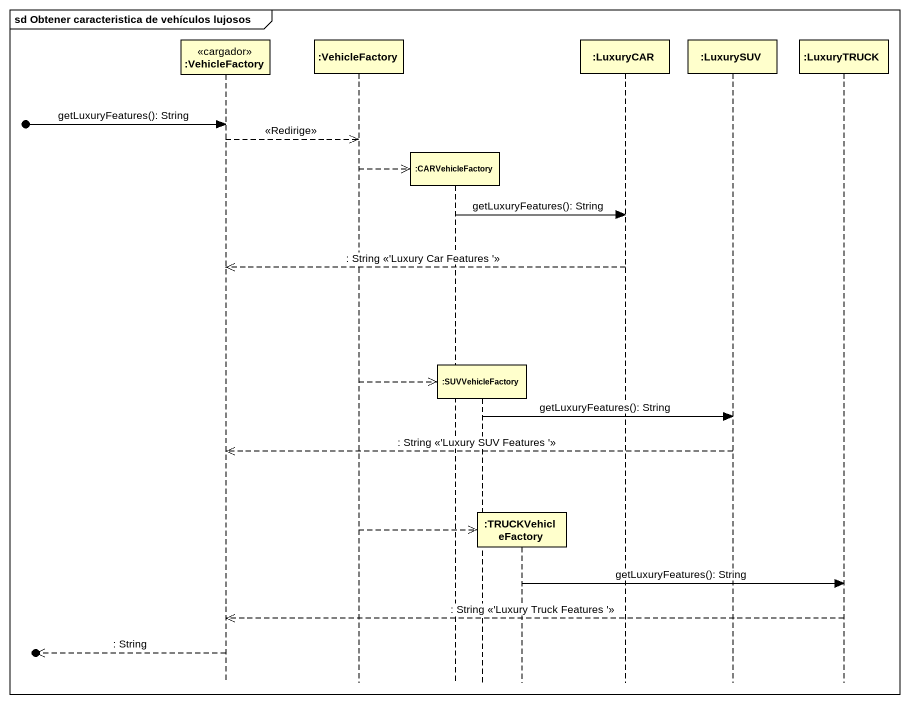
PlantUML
@startuml
mainframe sd Obtener caracteristica de vehículos lujosos
hide footbox
participant ":VehicleFactory" as VehicleFactory <<cargador>>
participant ":VehicleFactory" as VehicleFactory_2
participant ":CARVehicleFactory" as CARVehicleFactory
participant ":SUVVehicleFactory" as SUVVehicleFactory
participant ":TRUCKVehicleFactory" as TRUCKVehicleFactory
participant ":LuxuryCAR" as LuxuryCAR
participant ":LuxurySUV" as LuxurySUV
participant ":LuxuryTRUCK" as LuxuryTRUCK

[o-> VehicleFactory : getLuxuryFeatures(): String
VehicleFactory -->> VehicleFactory_2 : <<Redirige>>
VehicleFactory_2 -->> CARVehicleFactory **
CARVehicleFactory -> LuxuryCAR : getLuxuryFeatures(): String
LuxuryCAR -->> VehicleFactory : : String <<'Luxury Car Features '>>
VehicleFactory_2 -->> SUVVehicleFactory **
SUVVehicleFactory -> LuxurySUV : getLuxuryFeatures(): String
LuxurySUV -->> VehicleFactory : : String <<'Luxury SUV Features '>>
VehicleFactory_2 -->> TRUCKVehicleFactory **
TRUCKVehicleFactory -> LuxuryTRUCK : getLuxuryFeatures(): String
LuxuryTRUCK -->> VehicleFactory : : String <<'Luxury Truck Features '>>
[o<<-- VehicleFactory : : String
@enduml
